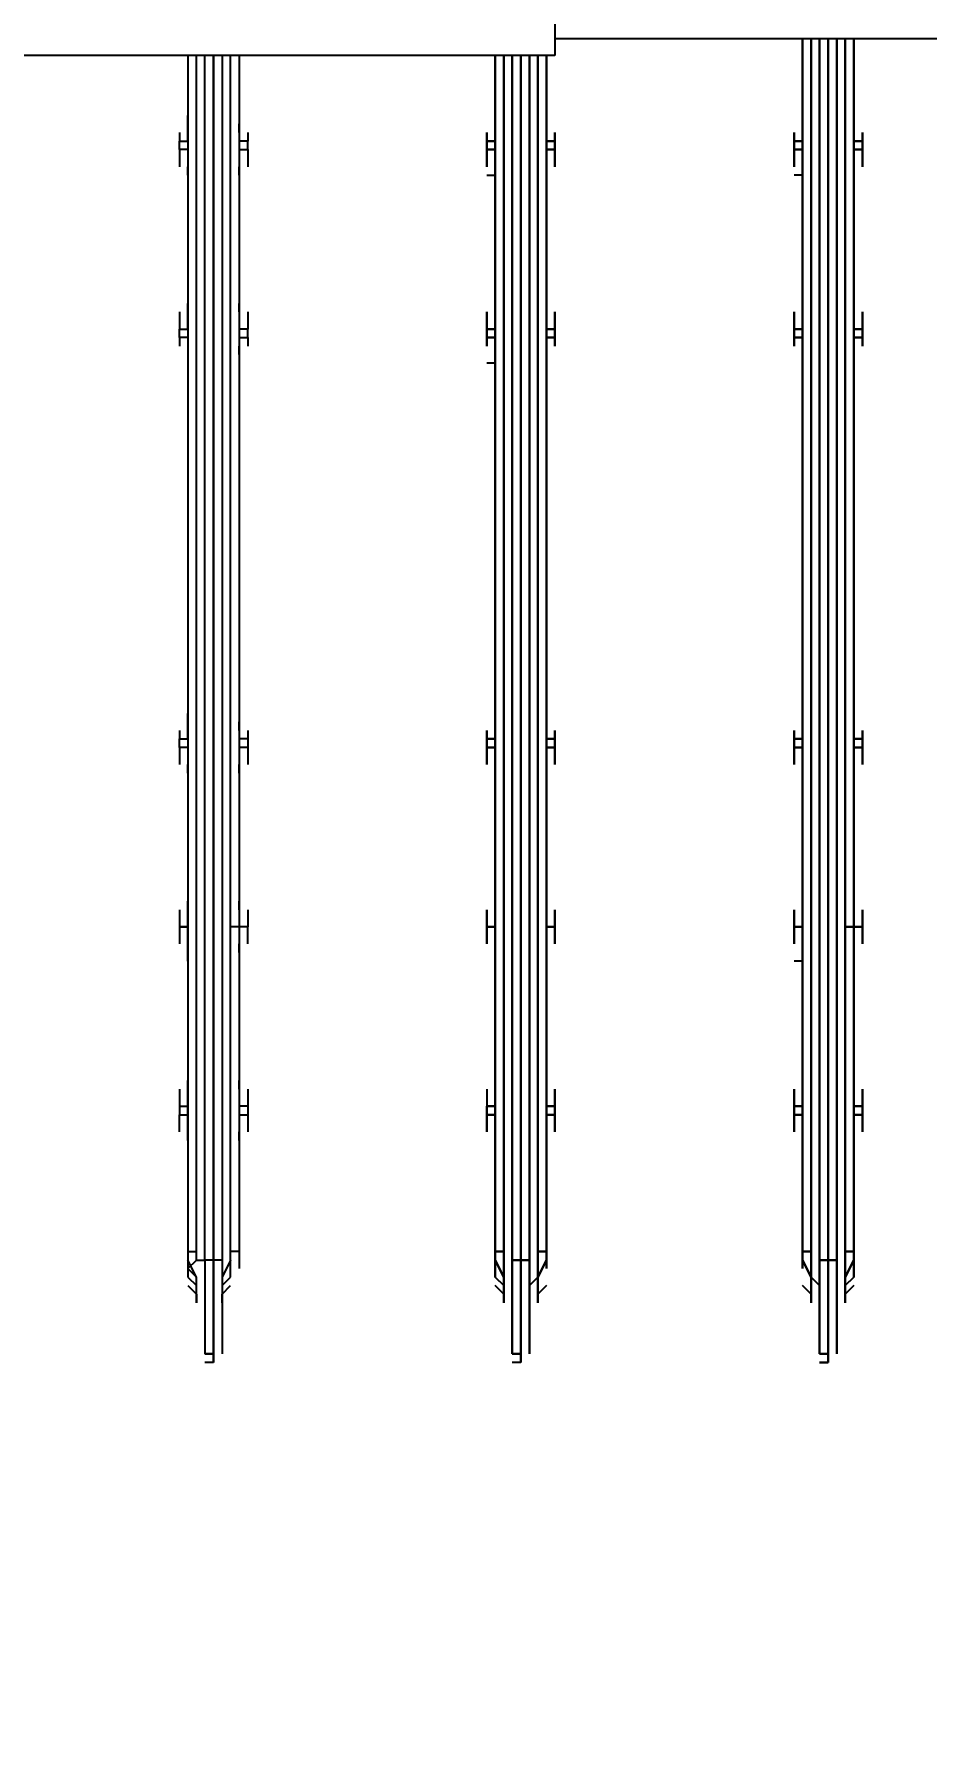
# Model space of a CAD drawing. Header units: metres. Extents: x 529751 to 530172, y 2673807 to 2674119.
# Drawn here: x 529985.8103 to 529985.9549, y 2673955.0805 to 2673955.3582 of the extents above; entities that cross this region are included whole.
import ezdxf

# ---------------------------------------------------------------- set-up
doc = ezdxf.new("R2010")
doc.units = ezdxf.units.M
doc.layers.add('IDT', color=7, linetype='Continuous')
doc.layers.add('MMS Block Numbering', color=7, linetype='Continuous')
doc.styles.add('Adani Regular', font='Adani Regular.ttf')

# ---------------------------------------------------------------- blocks, each defined once
blk = doc.blocks.new('IDT')
at = {"layer": 'IDT', "color": 0, "lineweight": 25}
for p, q in [((14.29639, 9.00329), (14.29639, 9.01989)), ((14.29639, 9.01989), (14.29777, 9.01989)), ((14.29777, 9.01989), (14.29639, 9.01989)), ((14.29639, 9.01989), (14.29639, 9.00329)), ((14.29639, 9.00329), (14.29639, 9.01989)), ((14.29639, 9.01989), (14.29639, 9.00329)), ((14.34618, 9.01989), (14.34618, 9.00329)), ((14.34618, 9.00329), (14.34618, 9.01989)), ((14.34618, 9.01989), (14.34618, 9.00329)), ((14.34618, 9.00329), (14.34618, 9.01989)), ((14.34618, 9.01989), (14.34756, 9.01989)), ((14.39597, 9.01989), (14.39597, 9.00329)), ((14.39597, 9.00329), (14.39597, 9.01989)), ((14.39597, 9.01989), (14.39736, 9.01989)), ((14.295, 9.0185), (14.295, 9.00329)), ((14.295, 9.00329), (14.295, 9.0185)), ((14.29777, 9.0185), (14.29639, 9.0185)), ((14.29639, 9.0185), (14.29777, 9.0185)), ((14.29777, 9.0185), (14.29639, 9.0185)), ((14.29639, 9.0185), (14.29777, 9.0185)), ((14.29777, 9.0185), (14.29777, 9.00329)), ((14.29777, 9.00329), (14.29777, 9.0185)), ((14.3448, 9.00329), (14.3448, 9.0185)), ((14.3448, 9.0185), (14.3448, 9.00329)), ((14.34756, 9.0185), (14.34618, 9.0185)), ((14.34618, 9.0185), (14.34756, 9.0185)), ((14.34756, 9.0185), (14.34618, 9.0185)), ((14.34618, 9.0185), (14.34756, 9.0185)), ((14.34756, 9.00329), (14.34756, 9.0185)), ((14.34756, 9.0185), (14.34756, 9.00329)), ((14.39459, 9.00329), (14.39459, 9.0185)), ((14.39736, 9.0185), (14.39597, 9.0185)), ((14.39597, 9.0185), (14.39736, 9.0185)), ((14.39736, 9.00329), (14.39736, 9.0185)), ((14.29362, 9.00882), (14.29224, 9.00744)), ((14.29224, 9.00744), (14.29362, 9.00882)), ((14.29362, 9.0102), (14.29362, 9.00605)), ((14.29362, 9.00605), (14.29362, 9.0102)), ((14.29362, 9.0102), (14.29362, 9.00882)), ((14.29362, 9.00882), (14.29362, 9.0102)), ((14.29915, 9.00882), (14.29915, 9.0102)), ((14.29915, 9.0102), (14.29915, 9.00605)), ((14.29915, 9.00605), (14.29915, 9.0102)), ((14.29915, 9.0102), (14.29915, 9.00882)), ((14.30054, 9.00744), (14.29915, 9.00882)), ((14.29915, 9.00882), (14.30054, 9.00744)), ((14.34341, 9.00882), (14.34203, 9.00744)), ((14.34203, 9.00744), (14.34341, 9.00882)), ((14.34341, 9.0102), (14.34341, 9.00605)), ((14.34341, 9.00605), (14.34341, 9.0102)), ((14.34341, 9.0102), (14.34341, 9.00882)), ((14.34341, 9.00882), (14.34341, 9.0102)), ((14.34895, 9.00882), (14.34895, 9.0102)), ((14.34895, 9.0102), (14.34895, 9.00605)), ((14.34895, 9.00605), (14.34895, 9.0102)), ((14.34895, 9.0102), (14.34895, 9.00882)), ((14.35033, 9.00744), (14.34895, 9.00882)), ((14.34895, 9.00882), (14.35033, 9.00744)), ((14.39459, 9.00882), (14.39321, 9.00744)), ((14.39459, 9.00605), (14.39459, 9.0102)), ((14.39459, 9.0102), (14.39459, 9.00882)), ((14.39874, 9.00882), (14.39874, 9.0102)), ((14.39874, 9.0102), (14.39874, 9.00605)), ((14.40012, 9.00744), (14.39874, 9.00882)), ((14.29224, 9.00605), (14.29362, 9.00744)), ((14.29362, 9.00744), (14.29224, 9.00605)), ((14.29362, 9.00605), (14.29224, 9.00329)), ((14.29224, 9.00329), (14.29362, 9.00605)), ((14.29224, 9.00467), (14.29224, 9.00605)), ((14.29224, 9.00605), (14.29224, 9.00467)), ((14.29362, 9.00329), (14.29362, 9.00605)), ((14.29362, 9.00605), (14.29362, 9.00329)), ((14.29777, 9.00744), (14.29915, 9.00605)), ((14.29915, 9.00605), (14.29777, 9.00744)), ((14.29915, 9.00605), (14.30054, 9.00329)), ((14.30054, 9.00329), (14.29915, 9.00605)), ((14.29915, 9.00329), (14.29915, 9.00605)), ((14.29915, 9.00605), (14.29915, 9.00329)), ((14.29915, 9.00605), (14.29915, 9.00467)), ((14.29915, 9.00467), (14.29915, 9.00605)), ((14.34341, 9.00605), (14.34203, 9.00329)), ((14.34203, 9.00329), (14.34341, 9.00605)), ((14.34341, 9.00605), (14.3448, 9.00744)), ((14.3448, 9.00744), (14.34341, 9.00605)), ((14.34341, 9.00329), (14.34341, 9.00605)), ((14.34341, 9.00605), (14.34341, 9.00329)), ((14.34341, 9.00467), (14.34341, 9.00605)), ((14.34341, 9.00605), (14.34341, 9.00467)), ((14.35033, 9.00605), (14.34895, 9.00744)), ((14.34895, 9.00744), (14.35033, 9.00605)), ((14.34895, 9.00605), (14.35033, 9.00329)), ((14.35033, 9.00329), (14.34895, 9.00605)), ((14.34895, 9.00329), (14.34895, 9.00605)), ((14.34895, 9.00605), (14.34895, 9.00329)), ((14.35033, 9.00467), (14.35033, 9.00605)), ((14.35033, 9.00605), (14.35033, 9.00467)), ((14.39459, 9.00744), (14.39321, 9.00605)), ((14.39321, 9.00605), (14.39321, 9.00329)), ((14.39321, 9.00329), (14.39459, 9.00605)), ((14.39321, 9.00605), (14.39321, 9.00467)), ((14.40012, 9.00605), (14.39874, 9.00744)), ((14.39874, 9.00605), (14.40012, 9.00467)), ((14.39874, 9.00605), (14.40012, 9.00329)), ((14.40012, 9.00467), (14.40012, 9.00605)), ((14.29224, 9.00467), (14.29224, 9.00191)), ((14.29224, 9.00191), (14.29224, 9.00467)), ((14.29362, 8.8055), (14.29362, 9.00329)), ((14.29362, 9.00329), (14.29362, 8.8055)), ((14.295, 9.00329), (14.295, 8.8055)), ((14.295, 8.8055), (14.295, 9.00329)), ((14.29639, 9.00329), (14.295, 9.00329)), ((14.295, 9.00329), (14.29639, 9.00329)), ((14.29639, 9.00329), (14.29777, 9.00329)), ((14.29777, 9.00329), (14.29639, 9.00329)), ((14.29639, 9.00329), (14.29777, 9.00329)), ((14.29777, 9.00329), (14.29639, 9.00329)), ((14.29639, 8.8055), (14.29639, 9.00329)), ((14.29639, 9.00329), (14.29639, 8.8055)), ((14.29639, 8.8055), (14.29639, 9.00329)), ((14.29639, 9.00329), (14.29639, 8.8055)), ((14.29777, 8.8055), (14.29777, 9.00329)), ((14.29777, 9.00329), (14.29777, 8.8055)), ((14.29915, 8.8055), (14.29915, 9.00329)), ((14.29915, 9.00329), (14.29915, 8.8055)), ((14.30054, 9.00191), (14.30054, 9.00467)), ((14.30054, 9.00467), (14.30054, 9.00191)), ((14.34203, 9.00191), (14.34203, 9.00467)), ((14.34203, 9.00467), (14.34203, 9.00191)), ((14.34341, 8.80826), (14.34341, 9.00329)), ((14.34341, 9.00329), (14.34341, 8.80826)), ((14.3448, 9.00329), (14.34618, 9.00329)), ((14.34618, 9.00329), (14.3448, 9.00329)), ((14.3448, 9.00329), (14.3448, 8.80826)), ((14.3448, 8.80826), (14.3448, 9.00329)), ((14.34618, 9.00329), (14.34756, 9.00329)), ((14.34756, 9.00329), (14.34618, 9.00329)), ((14.34618, 9.00329), (14.34756, 9.00329)), ((14.34756, 9.00329), (14.34618, 9.00329)), ((14.34618, 8.80826), (14.34618, 9.00329)), ((14.34618, 9.00329), (14.34618, 8.80826)), ((14.34618, 8.80826), (14.34618, 9.00329)), ((14.34618, 9.00329), (14.34618, 8.80826)), ((14.34756, 8.80826), (14.34756, 9.00329)), ((14.34756, 9.00329), (14.34756, 8.80826)), ((14.34895, 8.80826), (14.34895, 9.00329)), ((14.34895, 9.00329), (14.34895, 8.80826)), ((14.35033, 9.00467), (14.35033, 9.00191)), ((14.35033, 9.00191), (14.35033, 9.00467)), ((14.39182, 9.00191), (14.39182, 9.00467)), ((14.39321, 9.00329), (14.39321, 8.80826)), ((14.39459, 8.80826), (14.39459, 9.00329)), ((14.39459, 9.00329), (14.39597, 9.00329)), ((14.39597, 9.00329), (14.39736, 9.00329)), ((14.39597, 8.80826), (14.39597, 9.00329)), ((14.39597, 9.00329), (14.39597, 8.80826)), ((14.39874, 9.00329), (14.39736, 9.00329)), ((14.39736, 9.00329), (14.39736, 8.80826)), ((14.40012, 9.00467), (14.39874, 9.00329)), ((14.39874, 9.00329), (14.39874, 8.80826)), ((14.40012, 9.00191), (14.40012, 9.00467)), ((14.29224, 9.00191), (14.29224, 8.8055)), ((14.29224, 8.8055), (14.29224, 9.00191)), ((14.29224, 9.00191), (14.29362, 9.00191)), ((14.29362, 9.00191), (14.29224, 9.00191)), ((14.29915, 9.00191), (14.30054, 9.00191)), ((14.30054, 9.00191), (14.29915, 9.00191)), ((14.30054, 9.00191), (14.30054, 8.8055)), ((14.30054, 8.8055), (14.30054, 9.00191)), ((14.34203, 9.00191), (14.34203, 8.80826)), ((14.34203, 8.80826), (14.34203, 9.00191)), ((14.34203, 9.00191), (14.34341, 9.00191)), ((14.34341, 9.00191), (14.34203, 9.00191)), ((14.35033, 9.00191), (14.34895, 9.00191)), ((14.34895, 9.00191), (14.35033, 9.00191)), ((14.35033, 9.00191), (14.35033, 8.80826)), ((14.35033, 8.80826), (14.35033, 9.00191)), ((14.39182, 8.80826), (14.39182, 9.00191)), ((14.39182, 9.00191), (14.39321, 9.00191)), ((14.40012, 9.00191), (14.39874, 9.00191)), ((14.40012, 8.80826), (14.40012, 9.00191)), ((14.29224, 8.98254), (14.29224, 8.98392)), ((14.29224, 8.98392), (14.29224, 8.98254)), ((14.29224, 8.97977), (14.29224, 8.98392)), ((14.29224, 8.98392), (14.29224, 8.97977)), ((14.30054, 8.98392), (14.30054, 8.98254)), ((14.30054, 8.98254), (14.30054, 8.98392)), ((14.30054, 8.97977), (14.30054, 8.98392)), ((14.30054, 8.98392), (14.30054, 8.97839)), ((14.34203, 8.97977), (14.34203, 8.98392)), ((14.34203, 8.98392), (14.34203, 8.98254)), ((14.34203, 8.98254), (14.34203, 8.98392)), ((14.34203, 8.98392), (14.34203, 8.97424)), ((14.35033, 8.98392), (14.35033, 8.98254)), ((14.35033, 8.98254), (14.35033, 8.98392)), ((14.35033, 8.98392), (14.35033, 8.97839)), ((14.35033, 8.97839), (14.35033, 8.98392)), ((14.39182, 8.97977), (14.39182, 8.98392)), ((14.39182, 8.98392), (14.39182, 8.98254)), ((14.40012, 8.98254), (14.40012, 8.98392)), ((14.40012, 8.98392), (14.40012, 8.97977)), ((14.29085, 8.97977), (14.29085, 8.98254)), ((14.29085, 8.98254), (14.29085, 8.97977)), ((14.30192, 8.98254), (14.30192, 8.97977)), ((14.30192, 8.97977), (14.30192, 8.98254)), ((14.34065, 8.98254), (14.34065, 8.97977)), ((14.34065, 8.97977), (14.34065, 8.98254)), ((14.35171, 8.97977), (14.35171, 8.98254)), ((14.35171, 8.98254), (14.35171, 8.97977)), ((14.39044, 8.97977), (14.39044, 8.98254)), ((14.40151, 8.98254), (14.40151, 8.97977)), ((14.29224, 8.97977), (14.29085, 8.97977)), ((14.29085, 8.97977), (14.29085, 8.97839)), ((14.29085, 8.97839), (14.29085, 8.97977)), ((14.29085, 8.97977), (14.29224, 8.97977)), ((14.29224, 8.97839), (14.29085, 8.97839)), ((14.29085, 8.97839), (14.29085, 8.97563)), ((14.29085, 8.97563), (14.29085, 8.97839)), ((14.29085, 8.97839), (14.29224, 8.97839)), ((14.29224, 8.97839), (14.29224, 8.97977)), ((14.29224, 8.97977), (14.29224, 8.97839)), ((14.29224, 8.97839), (14.29224, 8.97424)), ((14.29224, 8.97424), (14.29224, 8.97839)), ((14.30192, 8.97977), (14.30054, 8.97977)), ((14.30054, 8.97977), (14.30192, 8.97977)), ((14.30054, 8.97839), (14.30054, 8.97977)), ((14.30192, 8.97839), (14.30054, 8.97839)), ((14.30054, 8.97839), (14.30192, 8.97839)), ((14.30192, 8.97839), (14.30054, 8.97839)), ((14.30054, 8.97839), (14.30054, 8.97424)), ((14.30054, 8.97424), (14.30054, 8.97839)), ((14.30192, 8.97977), (14.30192, 8.97839)), ((14.30192, 8.97839), (14.30192, 8.97977)), ((14.30192, 8.97839), (14.30192, 8.97563)), ((14.30192, 8.97563), (14.30192, 8.97839)), ((14.34065, 8.97839), (14.34065, 8.97977)), ((14.34065, 8.97977), (14.34203, 8.97977)), ((14.34203, 8.97977), (14.34065, 8.97977)), ((14.34065, 8.97977), (14.34065, 8.97839)), ((14.34203, 8.97839), (14.34065, 8.97839)), ((14.34065, 8.97839), (14.34065, 8.97563)), ((14.34065, 8.97563), (14.34065, 8.97839)), ((14.34065, 8.97839), (14.34203, 8.97839)), ((14.34203, 8.97839), (14.34203, 8.97977)), ((14.34203, 8.97424), (14.34203, 8.97839)), ((14.35171, 8.97977), (14.35033, 8.97977)), ((14.35033, 8.97977), (14.35171, 8.97977)), ((14.35171, 8.97839), (14.35033, 8.97839)), ((14.35033, 8.97839), (14.35033, 8.97424)), ((14.35033, 8.97424), (14.35033, 8.97839)), ((14.35033, 8.97839), (14.35171, 8.97839)), ((14.35033, 8.97839), (14.35171, 8.97839)), ((14.35171, 8.97839), (14.35033, 8.97839)), ((14.35171, 8.97839), (14.35171, 8.97977)), ((14.35171, 8.97977), (14.35171, 8.97839)), ((14.35171, 8.97563), (14.35171, 8.97839)), ((14.35171, 8.97563), (14.35171, 8.97839)), ((14.39182, 8.97977), (14.39044, 8.97977)), ((14.39044, 8.97839), (14.39044, 8.97977)), ((14.39044, 8.97563), (14.39044, 8.97839)), ((14.39044, 8.97839), (14.39182, 8.97839)), ((14.39182, 8.97839), (14.39182, 8.97977)), ((14.39182, 8.97424), (14.39182, 8.97839)), ((14.40012, 8.97977), (14.40012, 8.97839)), ((14.40151, 8.97977), (14.40012, 8.97977)), ((14.40012, 8.97839), (14.40012, 8.97424)), ((14.40151, 8.97839), (14.40012, 8.97839)), ((14.40151, 8.97839), (14.40151, 8.97977)), ((14.40151, 8.97563), (14.40151, 8.97839)), ((14.29224, 8.97424), (14.29224, 8.97563)), ((14.29224, 8.97563), (14.29224, 8.97424)), ((14.30054, 8.97424), (14.30054, 8.97563)), ((14.30054, 8.97563), (14.30054, 8.97424)), ((14.34203, 8.97424), (14.34203, 8.97563)), ((14.34203, 8.97563), (14.34203, 8.97424)), ((14.35033, 8.97424), (14.35033, 8.97563)), ((14.35033, 8.97424), (14.35033, 8.97563)), ((14.39182, 8.97563), (14.39182, 8.97424)), ((14.40012, 8.97424), (14.40012, 8.97563)), ((14.29224, 8.94935), (14.29224, 8.95488)), ((14.29224, 8.95488), (14.29224, 8.94935)), ((14.29224, 8.95211), (14.29224, 8.95349)), ((14.29224, 8.95349), (14.29224, 8.95211)), ((14.30054, 8.95488), (14.30192, 8.95488)), ((14.30054, 8.94935), (14.30054, 8.95488)), ((14.30054, 8.95488), (14.30054, 8.94935)), ((14.30054, 8.95349), (14.30054, 8.95211)), ((14.30054, 8.95211), (14.30054, 8.95349)), ((14.34203, 8.94935), (14.34203, 8.95488)), ((14.34203, 8.95488), (14.34203, 8.9452)), ((14.34203, 8.95211), (14.34203, 8.95349)), ((14.34203, 8.95349), (14.34203, 8.95211)), ((14.35033, 8.95488), (14.35033, 8.94935)), ((14.35033, 8.94935), (14.35033, 8.95488)), ((14.35033, 8.95349), (14.35033, 8.95211)), ((14.35033, 8.95211), (14.35033, 8.95349)), ((14.39182, 8.94935), (14.39182, 8.95488)), ((14.39182, 8.95349), (14.39182, 8.95211)), ((14.40012, 8.95488), (14.40012, 8.94935)), ((14.40012, 8.95211), (14.40012, 8.95349)), ((14.29085, 8.95211), (14.29085, 8.94935)), ((14.29085, 8.94935), (14.29085, 8.95211)), ((14.30192, 8.95211), (14.30192, 8.94935)), ((14.30192, 8.94935), (14.30192, 8.95211)), ((14.34065, 8.95211), (14.34065, 8.94935)), ((14.34065, 8.94935), (14.34065, 8.95211)), ((14.35171, 8.94935), (14.35171, 8.95211)), ((14.35171, 8.95211), (14.35171, 8.94935)), ((14.39044, 8.95211), (14.39044, 8.94935)), ((14.40151, 8.94935), (14.40151, 8.95211)), ((14.29085, 8.94935), (14.29224, 8.94935)), ((14.29224, 8.94935), (14.29085, 8.94935)), ((14.29085, 8.94935), (14.29085, 8.94658)), ((14.29085, 8.94658), (14.29085, 8.94935)), ((14.29085, 8.94935), (14.29224, 8.94935)), ((14.29224, 8.94935), (14.29085, 8.94935)), ((14.29224, 8.94935), (14.29224, 8.9452)), ((14.29224, 8.9452), (14.29224, 8.94935)), ((14.29224, 8.94935), (14.29362, 8.94935)), ((14.29362, 8.94935), (14.29224, 8.94935)), ((14.30054, 8.9452), (14.30054, 8.94935)), ((14.30054, 8.94935), (14.30054, 8.9452)), ((14.30054, 8.94935), (14.30192, 8.94935)), ((14.30192, 8.94935), (14.30054, 8.94935)), ((14.30054, 8.94935), (14.30192, 8.94935)), ((14.30192, 8.94935), (14.30054, 8.94935)), ((14.30054, 8.94935), (14.30192, 8.94935)), ((14.30192, 8.94935), (14.30054, 8.94935)), ((14.30054, 8.94935), (14.30192, 8.94935)), ((14.30192, 8.94935), (14.30054, 8.94935)), ((14.30192, 8.94935), (14.30192, 8.94658)), ((14.30192, 8.94658), (14.30192, 8.94935)), ((14.34065, 8.94935), (14.34203, 8.94935)), ((14.34203, 8.94935), (14.34065, 8.94935)), ((14.34065, 8.94935), (14.34065, 8.94658)), ((14.34065, 8.94658), (14.34065, 8.94935)), ((14.34065, 8.94935), (14.34203, 8.94935)), ((14.34203, 8.94935), (14.34065, 8.94935)), ((14.34203, 8.9452), (14.34203, 8.94935)), ((14.35033, 8.94935), (14.35033, 8.9452)), ((14.35033, 8.9452), (14.35033, 8.94935)), ((14.35033, 8.94935), (14.35171, 8.94935)), ((14.35171, 8.94935), (14.35033, 8.94935)), ((14.35033, 8.94935), (14.35171, 8.94935)), ((14.35171, 8.94935), (14.35033, 8.94935)), ((14.35033, 8.94935), (14.35171, 8.94935)), ((14.35171, 8.94935), (14.35033, 8.94935)), ((14.35171, 8.94935), (14.35171, 8.94658)), ((14.35171, 8.94658), (14.35171, 8.94935)), ((14.39044, 8.94658), (14.39044, 8.94935)), ((14.39044, 8.94935), (14.39182, 8.94935)), ((14.39044, 8.94935), (14.39182, 8.94935)), ((14.39182, 8.9452), (14.39182, 8.94935)), ((14.39182, 8.94935), (14.39321, 8.94935)), ((14.40012, 8.94935), (14.40151, 8.94935)), ((14.40151, 8.94935), (14.40012, 8.94935)), ((14.40012, 8.94935), (14.40012, 8.9452)), ((14.40151, 8.94935), (14.40012, 8.94935)), ((14.40012, 8.94935), (14.40151, 8.94935)), ((14.40151, 8.94658), (14.40151, 8.94935)), ((14.29224, 8.9452), (14.29224, 8.94658)), ((14.29224, 8.94658), (14.29224, 8.9452)), ((14.30054, 8.94658), (14.30054, 8.9452)), ((14.30054, 8.9452), (14.30054, 8.94658)), ((14.34203, 8.9452), (14.34203, 8.94658)), ((14.34203, 8.94658), (14.34203, 8.9452)), ((14.35033, 8.9452), (14.35033, 8.94658)), ((14.35033, 8.94658), (14.35033, 8.9452)), ((14.39182, 8.94658), (14.39182, 8.9452)), ((14.40012, 8.9452), (14.40012, 8.94658)), ((14.29085, 8.92307), (14.29085, 8.9203)), ((14.29085, 8.9203), (14.29085, 8.92307)), ((14.29224, 8.92307), (14.29224, 8.92445)), ((14.29224, 8.92445), (14.29224, 8.92307)), ((14.29224, 8.9203), (14.29224, 8.92445)), ((14.29224, 8.92445), (14.29224, 8.91892)), ((14.30054, 8.9203), (14.30054, 8.92445)), ((14.30054, 8.92445), (14.30054, 8.92307)), ((14.30054, 8.92307), (14.30054, 8.92445)), ((14.30054, 8.92445), (14.30054, 8.91892)), ((14.30192, 8.92307), (14.30192, 8.9203)), ((14.30192, 8.9203), (14.30192, 8.92307)), ((14.34065, 8.92307), (14.34065, 8.9203)), ((14.34065, 8.9203), (14.34065, 8.92307)), ((14.34203, 8.92307), (14.34203, 8.92445)), ((14.34203, 8.92445), (14.34203, 8.92307)), ((14.34203, 8.9203), (14.34203, 8.92445)), ((14.34203, 8.92445), (14.34203, 8.9203)), ((14.35033, 8.92445), (14.35033, 8.92307)), ((14.35033, 8.92307), (14.35033, 8.92445)), ((14.35033, 8.92445), (14.35033, 8.9203)), ((14.35033, 8.9203), (14.35033, 8.92445)), ((14.35171, 8.92307), (14.35171, 8.9203)), ((14.35171, 8.9203), (14.35171, 8.92307)), ((14.39044, 8.9203), (14.39044, 8.92307)), ((14.39182, 8.91892), (14.39182, 8.92445)), ((14.39182, 8.92445), (14.39182, 8.92307)), ((14.40012, 8.9203), (14.40012, 8.92445)), ((14.40012, 8.92445), (14.40012, 8.92307)), ((14.40151, 8.9203), (14.40151, 8.92307)), ((14.29224, 8.9203), (14.29085, 8.9203)), ((14.29085, 8.9203), (14.29085, 8.91892)), ((14.29085, 8.91892), (14.29085, 8.9203)), ((14.29085, 8.9203), (14.29224, 8.9203)), ((14.29224, 8.91477), (14.29224, 8.9203)), ((14.30192, 8.9203), (14.30054, 8.9203)), ((14.30054, 8.9203), (14.30192, 8.9203)), ((14.30054, 8.91892), (14.30054, 8.9203)), ((14.30192, 8.91892), (14.30192, 8.9203)), ((14.30192, 8.9203), (14.30192, 8.91892)), ((14.34203, 8.9203), (14.34065, 8.9203)), ((14.34065, 8.9203), (14.34065, 8.91892)), ((14.34065, 8.91892), (14.34065, 8.9203)), ((14.34065, 8.9203), (14.34203, 8.9203)), ((14.34203, 8.91892), (14.34203, 8.9203)), ((14.34203, 8.9203), (14.34203, 8.91892)), ((14.35033, 8.9203), (14.35033, 8.91892)), ((14.35033, 8.91892), (14.35033, 8.9203)), ((14.35171, 8.9203), (14.35033, 8.9203)), ((14.35033, 8.9203), (14.35171, 8.9203)), ((14.35171, 8.91892), (14.35171, 8.9203)), ((14.35171, 8.9203), (14.35171, 8.91892)), ((14.39044, 8.91892), (14.39044, 8.9203)), ((14.39044, 8.9203), (14.39182, 8.9203)), ((14.40012, 8.9203), (14.40151, 8.9203)), ((14.40012, 8.91892), (14.40012, 8.9203)), ((14.40151, 8.9203), (14.40151, 8.91892)), ((14.29224, 8.91892), (14.29085, 8.91892)), ((14.29085, 8.91892), (14.29085, 8.91753)), ((14.29085, 8.91753), (14.29085, 8.91892)), ((14.29085, 8.91892), (14.29224, 8.91892)), ((14.29224, 8.91892), (14.29224, 8.91477)), ((14.29224, 8.91615), (14.29224, 8.91753)), ((14.29224, 8.91753), (14.29224, 8.91615)), ((14.30192, 8.91892), (14.30054, 8.91892)), ((14.30054, 8.91892), (14.30054, 8.91477)), ((14.30054, 8.91477), (14.30054, 8.91892)), ((14.30054, 8.91892), (14.30192, 8.91892)), ((14.30192, 8.91892), (14.30054, 8.91892)), ((14.30054, 8.91892), (14.30192, 8.91892)), ((14.30054, 8.91753), (14.30054, 8.91615)), ((14.30054, 8.91615), (14.30054, 8.91753)), ((14.30192, 8.91892), (14.30192, 8.91753)), ((14.30192, 8.91753), (14.30192, 8.91892)), ((14.34203, 8.91892), (14.34065, 8.91892)), ((14.34065, 8.91892), (14.34065, 8.91753)), ((14.34065, 8.91753), (14.34065, 8.91892)), ((14.34065, 8.91892), (14.34203, 8.91892)), ((14.34203, 8.91892), (14.34203, 8.91477)), ((14.34203, 8.91477), (14.34203, 8.91892)), ((14.34203, 8.91615), (14.34203, 8.91753)), ((14.34203, 8.91753), (14.34203, 8.91615)), ((14.35033, 8.91892), (14.35033, 8.91477)), ((14.35033, 8.91477), (14.35033, 8.91892)), ((14.35171, 8.91892), (14.35033, 8.91892)), ((14.35033, 8.91892), (14.35171, 8.91892)), ((14.35033, 8.91892), (14.35171, 8.91892)), ((14.35033, 8.91753), (14.35033, 8.91615)), ((14.35033, 8.91615), (14.35033, 8.91753)), ((14.35171, 8.91892), (14.35171, 8.91753)), ((14.35171, 8.91753), (14.35171, 8.91892)), ((14.39044, 8.91753), (14.39044, 8.91892)), ((14.39044, 8.91892), (14.39182, 8.91892)), ((14.39182, 8.91477), (14.39182, 8.91892)), ((14.39182, 8.91753), (14.39182, 8.91615)), ((14.40151, 8.91892), (14.40012, 8.91892)), ((14.40012, 8.91892), (14.40012, 8.91477)), ((14.40151, 8.91892), (14.40012, 8.91892)), ((14.40012, 8.91615), (14.40012, 8.91753)), ((14.40151, 8.91753), (14.40151, 8.91892)), ((14.29224, 8.85391), (14.29224, 8.85806)), ((14.29224, 8.85806), (14.29224, 8.85253)), ((14.29224, 8.85529), (14.29224, 8.85667)), ((14.29224, 8.85667), (14.29224, 8.85529)), ((14.30054, 8.85806), (14.30054, 8.85391)), ((14.30054, 8.85253), (14.30054, 8.85806)), ((14.30054, 8.85667), (14.30054, 8.85529)), ((14.30054, 8.85529), (14.30054, 8.85667)), ((14.34203, 8.85806), (14.34203, 8.85391)), ((14.34203, 8.85391), (14.34203, 8.85806)), ((14.34203, 8.85529), (14.34203, 8.85667)), ((14.34203, 8.85667), (14.34203, 8.85529)), ((14.35033, 8.85391), (14.35033, 8.85806)), ((14.35033, 8.85806), (14.35033, 8.85391)), ((14.35033, 8.85806), (14.35171, 8.85806)), ((14.35033, 8.85667), (14.35033, 8.85529)), ((14.35033, 8.85529), (14.35033, 8.85667)), ((14.39182, 8.85391), (14.39182, 8.85806)), ((14.39182, 8.85667), (14.39182, 8.85529)), ((14.40012, 8.85253), (14.40012, 8.85806)), ((14.40012, 8.85529), (14.40012, 8.85667)), ((14.29085, 8.85529), (14.29085, 8.85391)), ((14.29085, 8.85391), (14.29085, 8.85529)), ((14.29085, 8.85391), (14.29085, 8.85253)), ((14.29085, 8.85253), (14.29085, 8.85391)), ((14.29085, 8.85391), (14.29224, 8.85391)), ((14.29224, 8.85391), (14.29085, 8.85391)), ((14.29224, 8.84838), (14.29224, 8.85391)), ((14.30054, 8.85391), (14.30192, 8.85391)), ((14.30054, 8.85253), (14.30054, 8.85391)), ((14.30192, 8.85391), (14.30054, 8.85391)), ((14.30192, 8.85529), (14.30192, 8.85391)), ((14.30192, 8.85391), (14.30192, 8.85529)), ((14.30192, 8.85391), (14.30192, 8.85253)), ((14.30192, 8.85253), (14.30192, 8.85391)), ((14.34065, 8.85529), (14.34065, 8.85391)), ((14.34065, 8.85391), (14.34065, 8.85529)), ((14.34203, 8.85391), (14.34065, 8.85391)), ((14.34065, 8.85391), (14.34065, 8.85253)), ((14.34065, 8.85253), (14.34065, 8.85391)), ((14.34065, 8.85391), (14.34203, 8.85391)), ((14.34203, 8.85253), (14.34203, 8.85391)), ((14.34203, 8.85391), (14.34203, 8.85253)), ((14.35033, 8.85253), (14.35033, 8.85391)), ((14.35033, 8.85391), (14.35171, 8.85391)), ((14.35171, 8.85391), (14.35033, 8.85391)), ((14.35033, 8.85391), (14.35033, 8.85253)), ((14.35171, 8.85391), (14.35171, 8.85529)), ((14.35171, 8.85529), (14.35171, 8.85391)), ((14.35171, 8.85253), (14.35171, 8.85391)), ((14.35171, 8.85391), (14.35171, 8.85253)), ((14.39044, 8.85391), (14.39044, 8.85529)), ((14.39182, 8.85391), (14.39044, 8.85391)), ((14.39044, 8.85391), (14.39044, 8.85253)), ((14.39182, 8.85253), (14.39182, 8.85391)), ((14.40012, 8.85391), (14.40151, 8.85391)), ((14.40151, 8.85391), (14.40151, 8.85529)), ((14.40151, 8.85391), (14.40151, 8.85253)), ((14.29224, 8.85253), (14.29085, 8.85253)), ((14.29085, 8.85253), (14.29085, 8.84976)), ((14.29085, 8.84976), (14.29085, 8.85253)), ((14.29085, 8.85253), (14.29224, 8.85253)), ((14.29224, 8.85253), (14.29224, 8.84838)), ((14.30054, 8.84838), (14.30054, 8.85253)), ((14.30054, 8.85253), (14.30192, 8.85253)), ((14.30192, 8.85253), (14.30054, 8.85253)), ((14.30054, 8.85253), (14.30054, 8.84838)), ((14.30192, 8.85253), (14.30054, 8.85253)), ((14.30192, 8.85253), (14.30192, 8.84976)), ((14.30192, 8.84976), (14.30192, 8.85253)), ((14.34203, 8.85253), (14.34065, 8.85253)), ((14.34065, 8.85253), (14.34065, 8.84976)), ((14.34065, 8.84976), (14.34065, 8.85253)), ((14.34065, 8.85253), (14.34203, 8.85253)), ((14.34203, 8.84838), (14.34203, 8.85253)), ((14.34203, 8.85253), (14.34203, 8.84838)), ((14.35171, 8.85253), (14.35033, 8.85253)), ((14.35033, 8.85253), (14.35171, 8.85253)), ((14.35171, 8.85253), (14.35033, 8.85253)), ((14.35033, 8.85253), (14.35033, 8.84838)), ((14.35033, 8.84838), (14.35033, 8.85253)), ((14.35033, 8.85253), (14.35171, 8.85253)), ((14.35171, 8.85253), (14.35171, 8.84976)), ((14.35171, 8.84976), (14.35171, 8.85253)), ((14.39044, 8.84976), (14.39044, 8.85253)), ((14.39044, 8.85253), (14.39182, 8.85253)), ((14.39182, 8.84838), (14.39182, 8.85253)), ((14.40151, 8.85253), (14.40012, 8.85253)), ((14.40012, 8.85253), (14.40012, 8.84838)), ((14.40151, 8.85253), (14.40012, 8.85253)), ((14.40151, 8.84976), (14.40151, 8.85253)), ((14.29224, 8.84838), (14.29224, 8.84976)), ((14.29224, 8.84976), (14.29224, 8.84838)), ((14.30054, 8.84838), (14.30054, 8.84976)), ((14.30054, 8.84976), (14.30054, 8.84838)), ((14.34203, 8.84838), (14.34203, 8.84976)), ((14.34203, 8.84976), (14.34203, 8.84838)), ((14.35033, 8.84976), (14.35033, 8.84838)), ((14.35033, 8.84838), (14.35033, 8.84976)), ((14.39182, 8.84976), (14.39182, 8.84838)), ((14.40012, 8.84838), (14.40012, 8.84976)), ((14.29085, 8.82625), (14.29085, 8.82348)), ((14.29085, 8.82348), (14.29085, 8.82625)), ((14.29224, 8.82625), (14.29224, 8.82763)), ((14.29224, 8.82763), (14.29224, 8.82625)), ((14.29224, 8.82763), (14.29224, 8.82348)), ((14.29224, 8.82348), (14.29224, 8.82763)), ((14.30054, 8.82763), (14.30192, 8.82763)), ((14.30054, 8.82348), (14.30054, 8.82763)), ((14.30054, 8.82763), (14.30054, 8.82625)), ((14.30054, 8.82625), (14.30054, 8.82763)), ((14.30054, 8.82763), (14.30054, 8.82348)), ((14.30192, 8.82348), (14.30192, 8.82625)), ((14.30192, 8.82625), (14.30192, 8.82348)), ((14.34065, 8.82625), (14.34065, 8.82348)), ((14.34065, 8.82348), (14.34065, 8.82625)), ((14.34203, 8.82625), (14.34203, 8.82763)), ((14.34203, 8.82763), (14.34203, 8.82625)), ((14.34203, 8.82763), (14.34203, 8.82348)), ((14.34203, 8.81795), (14.34203, 8.82763)), ((14.35171, 8.82763), (14.35033, 8.82763)), ((14.35033, 8.82763), (14.35033, 8.82348)), ((14.35033, 8.8221), (14.35033, 8.82763)), ((14.35033, 8.82763), (14.35033, 8.82625)), ((14.35033, 8.82625), (14.35033, 8.82763)), ((14.35171, 8.82348), (14.35171, 8.82625)), ((14.35171, 8.82625), (14.35171, 8.82348)), ((14.39044, 8.82348), (14.39044, 8.82625)), ((14.39182, 8.82348), (14.39182, 8.82763)), ((14.39182, 8.82763), (14.39182, 8.82625)), ((14.40012, 8.8221), (14.40012, 8.82763)), ((14.40012, 8.82763), (14.40012, 8.82625)), ((14.40151, 8.82348), (14.40151, 8.82625)), ((14.29224, 8.82348), (14.29085, 8.82348)), ((14.29085, 8.82348), (14.29085, 8.8221)), ((14.29085, 8.8221), (14.29085, 8.82348)), ((14.29085, 8.82348), (14.29224, 8.82348)), ((14.29224, 8.82348), (14.29224, 8.8221)), ((14.29224, 8.8221), (14.29224, 8.82348)), ((14.30054, 8.8221), (14.30054, 8.82348)), ((14.30054, 8.82348), (14.30054, 8.8221)), ((14.30054, 8.82348), (14.30192, 8.82348)), ((14.30192, 8.82348), (14.30054, 8.82348)), ((14.30192, 8.82348), (14.30192, 8.8221)), ((14.30192, 8.8221), (14.30192, 8.82348)), ((14.34203, 8.82348), (14.34065, 8.82348)), ((14.34065, 8.82348), (14.34065, 8.8221)), ((14.34065, 8.8221), (14.34065, 8.82348)), ((14.34065, 8.82348), (14.34203, 8.82348)), ((14.34203, 8.82348), (14.34203, 8.8221)), ((14.35033, 8.82348), (14.35171, 8.82348)), ((14.35171, 8.82348), (14.35033, 8.82348)), ((14.35033, 8.82348), (14.35033, 8.8221)), ((14.35171, 8.82348), (14.35171, 8.8221)), ((14.35171, 8.8221), (14.35171, 8.82348)), ((14.39182, 8.82348), (14.39044, 8.82348)), ((14.39044, 8.82348), (14.39044, 8.8221)), ((14.39182, 8.8221), (14.39182, 8.82348)), ((14.40012, 8.82348), (14.40151, 8.82348)), ((14.40151, 8.82348), (14.40151, 8.8221)), ((14.29224, 8.8221), (14.29085, 8.8221)), ((14.29085, 8.8221), (14.29085, 8.82071)), ((14.29085, 8.82071), (14.29085, 8.8221)), ((14.29085, 8.8221), (14.29224, 8.8221)), ((14.29224, 8.8221), (14.29224, 8.81795)), ((14.29224, 8.81795), (14.29224, 8.8221)), ((14.29224, 8.81933), (14.29224, 8.82071)), ((14.29224, 8.82071), (14.29224, 8.81933)), ((14.30192, 8.8221), (14.30054, 8.8221)), ((14.30054, 8.8221), (14.30054, 8.81795)), ((14.30054, 8.81795), (14.30054, 8.8221)), ((14.30054, 8.8221), (14.30192, 8.8221)), ((14.30192, 8.8221), (14.30054, 8.8221)), ((14.30054, 8.8221), (14.30192, 8.8221)), ((14.30054, 8.82071), (14.30054, 8.81933)), ((14.30054, 8.81933), (14.30054, 8.82071)), ((14.30192, 8.8221), (14.30192, 8.82071)), ((14.30192, 8.82071), (14.30192, 8.8221)), ((14.34203, 8.8221), (14.34065, 8.8221)), ((14.34065, 8.8221), (14.34065, 8.82071)), ((14.34065, 8.82071), (14.34065, 8.8221)), ((14.34065, 8.8221), (14.34203, 8.8221)), ((14.34203, 8.8221), (14.34203, 8.81795)), ((14.34203, 8.81933), (14.34203, 8.82071)), ((14.34203, 8.82071), (14.34203, 8.81933)), ((14.35171, 8.8221), (14.35033, 8.8221)), ((14.35033, 8.8221), (14.35033, 8.81795)), ((14.35033, 8.81795), (14.35033, 8.8221)), ((14.35033, 8.8221), (14.35171, 8.8221)), ((14.35171, 8.8221), (14.35033, 8.8221)), ((14.35033, 8.8221), (14.35171, 8.8221)), ((14.35033, 8.82071), (14.35033, 8.81933)), ((14.35033, 8.81933), (14.35033, 8.82071)), ((14.35171, 8.8221), (14.35171, 8.82071)), ((14.35171, 8.82071), (14.35171, 8.8221)), ((14.39044, 8.82071), (14.39044, 8.8221)), ((14.39044, 8.8221), (14.39182, 8.8221)), ((14.39182, 8.81795), (14.39182, 8.8221)), ((14.39182, 8.82071), (14.39182, 8.81933)), ((14.40151, 8.8221), (14.40012, 8.8221)), ((14.40012, 8.8221), (14.40012, 8.81795)), ((14.40151, 8.8221), (14.40012, 8.8221)), ((14.40012, 8.81933), (14.40012, 8.82071)), ((14.40151, 8.82071), (14.40151, 8.8221)), ((14.34065, 8.71144), (14.34065, 8.80826)), ((14.34065, 8.80826), (14.44023, 8.80826)), ((14.34065, 8.8055), (13.87591, 8.8055))]:
    blk.add_line(p, q, dxfattribs=at)

msp = doc.modelspace()

# ---------------------------------------------------------------- block references
at = {"layer": 'IDT', "color": 8, "rotation": 180}
msp.add_blockref('IDT', (530000.23528, 2673964.16297), dxfattribs=at)

# ---------------------------------------------------------------- texts
at = {"layer": 'MMS Block Numbering', "insert": (529995.86477, 2673962.77627), "char_height": 7.5, "attachment_point": 5, "style": 'Adani Regular'}
msp.add_mtext_dynamic_manual_height_columns('A16d-\\PBL-22', width=41.5353798, gutter_width=1, heights=[0], dxfattribs=at)

doc.saveas('drawing.dxf')
